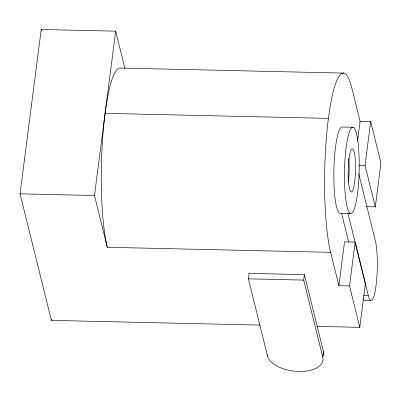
<?xml version="1.0" encoding="UTF-8"?>
<svg xmlns="http://www.w3.org/2000/svg" width="401" height="401" viewBox="0 0 401 401"><rect width="100%" height="100%" fill="white"/><g stroke="black" fill="none" stroke-linecap="round" stroke-linejoin="round"><path stroke-width="0.6" d="M260.059 325.096L51.368 320.384L20.05 193.828L41.228 29.494L115.673 31.173L124.906 68.496M51.368 320.384L51.528 319.146M317.231 326.389L359.772 327.346L349.522 285.928L338.885 285.692L330.63 252.324L107.303 247.282L94.491 195.513L115.673 31.173M323.497 351.697L322.79 357.176A28.065 14.652 7.3 0 1 298.84 371.506A28.065 14.652 7.3 0 1 267.492 355.928L248.414 278.845L249.121 273.367L304.419 274.615L323.497 351.697A28.065 14.652 7.3 0 1 323.512 355.547M267.492 355.928L267.647 354.71M322.79 357.176L303.712 280.093L304.419 274.615M338.885 285.692L344.534 241.868L355.171 242.109L365.416 283.522L359.772 327.346M357.522 141.102L360.068 121.353L351.807 87.984A97.142 16.481 -88.7 0 0 328.409 118.385A97.142 16.481 -88.7 0 0 330.63 252.324M349.522 285.928L355.171 242.109M366.544 206.635L375.301 206.831L365.05 165.412L370.699 121.593L360.068 121.353M375.301 206.831L380.95 163.006L370.699 121.593M350.624 213.527L352.554 212.49A43.173 7.323 -88.7 0 0 359.206 160.841L358.775 150.275A43.173 7.323 -88.7 0 0 346.158 147.388A43.173 7.323 -88.7 0 0 350.624 213.527L339.988 213.287A43.173 7.323 -88.7 0 1 333.933 168.49A43.173 7.323 -88.7 0 1 342.449 127.022L353.08 127.262M343.983 73.107L120.661 68.065A97.142 16.481 -88.7 0 0 102.776 136.375A97.142 16.481 -88.7 0 0 107.303 247.282M105.082 113.343L328.409 118.385M358.795 165.272L365.05 165.412M20.05 193.828L94.491 195.513M248.414 278.845L303.712 280.093M363.632 295.377L368.273 295.482A32.381 5.494 -88.7 0 0 376.073 285.352A32.381 5.494 -88.7 0 0 375.331 240.7L358.725 173.608M370.88 300.439L364.499 300.299A32.381 5.494 -88.7 0 1 363.116 298.87M347.928 213.277L368.273 295.482M341.547 213.137L348.72 242.129M41.228 29.494L41.529 30.702M348.79 158.37A21.589 3.664 -88.7 0 1 348.319 181.758M354.7 181.904A21.589 3.664 -88.7 0 0 352.469 148.831A21.589 3.664 -88.7 0 0 348.394 180.455A21.589 3.664 -88.7 0 0 354.7 181.904"/></g></svg>
